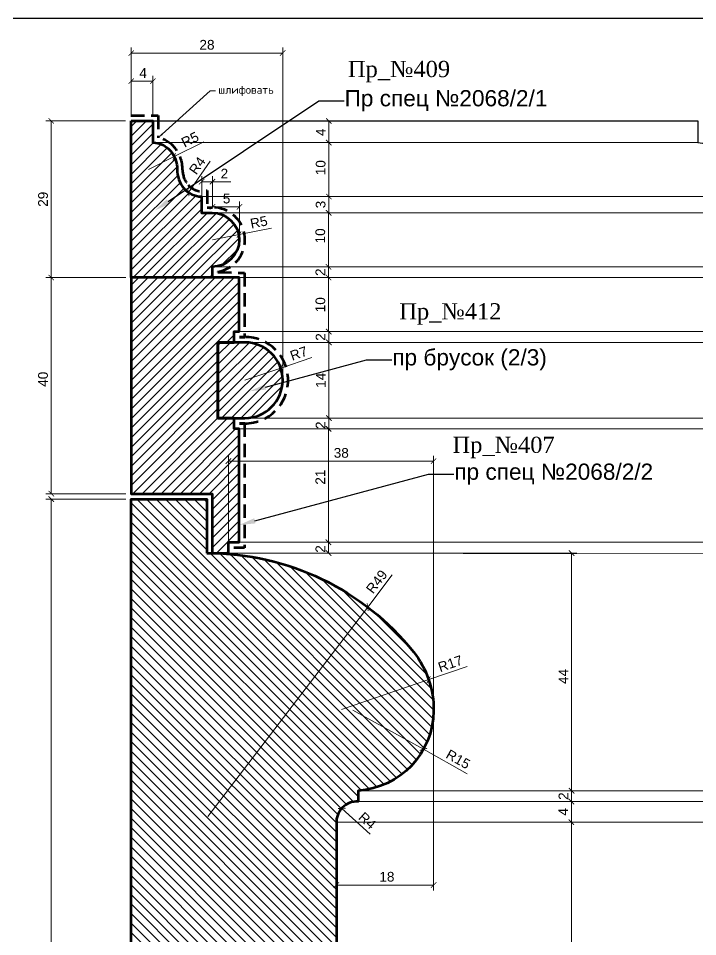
# Model space of a CAD drawing. Header units: inches. Extents: x -439 to 71, y -714 to -374.
# Drawn here: x -301.6 to -175.8, y -544.4 to -374.4 of the extents above; entities that cross this region are included whole.
import ezdxf
from ezdxf import colors
from ezdxf.entities.mleader import LeaderData, LeaderLine
from ezdxf.math import Vec2, Vec3

# ---------------------------------------------------------------- set-up
doc = ezdxf.new("R2010")
doc.units = ezdxf.units.IN
doc.header["$MEASUREMENT"] = 0
doc.linetypes.add('HIDDEN', pattern=[0.375, 0.25, -0.125])
doc.layers.add('Outside panel', color=7, linetype='Continuous', lineweight=18, true_color=0x7f5e57)
for name, color, linetype, lineweight in [('линия 15', 7, 'Continuous', 15), ('линия 50', 1, 'Continuous', 140), ('служебный слой РАЗМЕРЫ', 7, 'Continuous', 9)]:
    doc.layers.add(name, color=color, linetype=linetype, lineweight=lineweight)
doc.layers.add('размеры в модели', color=7, linetype='Continuous')
doc.styles.add('ELECT', font='times.ttf')
doc.styles.get("Standard").update_dxf_attribs({"font": 'arial.ttf'})
doc.styles.add('ЕСКД профили текст', font='isocpeur.ttf')
doc.dimstyles.new('M_1', dxfattribs={"dimtxt": 1.8, "dimasz": 1, "dimexe": 1, "dimexo": 1, "dimgap": 0.6, "dimtad": 1, "dimdec": 0, "dimdsep": 46, "dimtxsty": 'Standard', "dimblk": 'ARCHTICK', "dimcen": -5, "dimclrd": 7, "dimclre": 7, "dimclrt": 7, "dimadec": 0, "dimazin": 0, "dimtfac": 1, "dimtdec": 0, "dimtmove": 0, "dimatfit": 3, "dimfxl": 1, "dimtolj": 1, "dimtzin": 0, "dimlwd": 5, "dimlwe": 5, "dimarcsym": 0})

# ---------------------------------------------------------------- blocks, each defined once
blk = doc.blocks.new('_ArchTick')
at = {"color": 0, "linetype": 'ByBlock', "const_width": 0.15}
blk.add_lwpolyline([(-0.5, -0.5), (0.5, 0.5)], dxfattribs=at)
blk = doc.blocks.new('*D53')
at = {"layer": 'Defpoints', "color": 0, "ltscale": 1000, "transparency": 16777216}
for p in [(-224.68, -456.33), (-262.68, -473.5), (-224.68, -502.58)]:
    blk.add_point(p, dxfattribs=at)
at = {"layer": 'линия 15', "color": 7, "lineweight": 5, "ltscale": 1000, "transparency": 16777216}
for p, q in [((-262.68, -472.5), (-262.68, -455.33)), ((-224.68, -501.58), (-224.68, -455.33)), ((-262.68, -456.33), (-224.68, -456.33))]:
    blk.add_line(p, q, dxfattribs=at)
at = {"layer": 'линия 15', "color": 7, "lineweight": 5, "ltscale": 1000, "transparency": 16777216, "rotation": 180}
blk.add_blockref('_ArchTick', (-262.68, -456.33), dxfattribs=at)
at = {"layer": 'линия 15', "color": 7, "lineweight": 5, "ltscale": 1000, "transparency": 16777216}
blk.add_blockref('_ArchTick', (-224.68, -456.33), dxfattribs=at)
at = {"layer": 'линия 15', "color": 7, "ltscale": 1000, "transparency": 16777216, "insert": (-241.78, -454.81), "char_height": 1.8, "attachment_point": 5}
blk.add_mtext('\\A1;38', dxfattribs=at)
blk = doc.blocks.new('*D48')
at = {"layer": 'Defpoints', "color": 0, "ltscale": 1000, "transparency": 16777216}
for p in [(-224.67, -502.29), (-242.68, -523.35), (-224.67, -534.8)]:
    blk.add_point(p, dxfattribs=at)
at = {"layer": 'линия 15', "color": 7, "lineweight": 5, "ltscale": 1000, "transparency": 16777216}
for p, q in [((-224.67, -503.29), (-224.67, -535.8)), ((-242.68, -524.35), (-242.68, -535.8)), ((-242.68, -534.8), (-224.67, -534.8))]:
    blk.add_line(p, q, dxfattribs=at)
at = {"layer": 'линия 15', "color": 7, "lineweight": 5, "ltscale": 1000, "transparency": 16777216, "rotation": 180}
blk.add_blockref('_ArchTick', (-242.68, -534.8), dxfattribs=at)
at = {"layer": 'линия 15', "color": 7, "lineweight": 5, "ltscale": 1000, "transparency": 16777216}
blk.add_blockref('_ArchTick', (-224.67, -534.8), dxfattribs=at)
at = {"layer": 'линия 15', "color": 7, "ltscale": 1000, "transparency": 16777216, "insert": (-233.33, -533.28), "char_height": 1.8, "attachment_point": 5}
blk.add_mtext('\\A1;18', dxfattribs=at)
blk = doc.blocks.new('*D43')
at = {"layer": 'Defpoints', "color": 0, "ltscale": 1000, "transparency": 16777216}
for p in [(-280.75, -393.35), (-295.49, -422.35), (-280.68, -422.35)]:
    blk.add_point(p, dxfattribs=at)
at = {"layer": 'размеры в модели', "color": 7, "lineweight": 5, "ltscale": 1000, "transparency": 16777216}
for p, q in [((-281.75, -393.35), (-296.49, -393.35)), ((-295.49, -393.35), (-295.49, -422.35)), ((-281.68, -422.35), (-296.49, -422.35))]:
    blk.add_line(p, q, dxfattribs=at)
for p, rotation in [((-295.49, -393.35), 90), ((-295.49, -422.35), 270)]:
    blk.add_blockref('_ArchTick', p, dxfattribs=dict(at, rotation=rotation))
at = {"layer": 'размеры в модели', "color": 7, "ltscale": 1000, "transparency": 16777216, "insert": (-297.01, -407.85), "char_height": 1.8, "attachment_point": 5, "rotation": 90}
blk.add_mtext('\\A1;29', dxfattribs=at)
blk = doc.blocks.new('*D42')
at = {"layer": 'Defpoints', "color": 0, "ltscale": 1000, "transparency": 16777216}
for p in [(-295.49, -422.35), (-280.68, -422.35), (-280.68, -462.35)]:
    blk.add_point(p, dxfattribs=at)
at = {"layer": 'размеры в модели', "color": 7, "lineweight": 5, "ltscale": 1000, "transparency": 16777216}
for p, q in [((-281.68, -422.35), (-296.49, -422.35)), ((-295.49, -462.35), (-295.49, -422.35)), ((-281.68, -462.35), (-296.49, -462.35))]:
    blk.add_line(p, q, dxfattribs=at)
for p, rotation in [((-295.49, -422.35), 90), ((-295.49, -462.35), 270)]:
    blk.add_blockref('_ArchTick', p, dxfattribs=dict(at, rotation=rotation))
at = {"layer": 'размеры в модели', "color": 7, "ltscale": 1000, "transparency": 16777216, "insert": (-297.01, -441.17), "char_height": 1.8, "attachment_point": 5, "rotation": 90}
blk.add_mtext('\\A1;40', dxfattribs=at)
blk = doc.blocks.new('*D31')
at = {"layer": 'Defpoints', "color": 0, "ltscale": 1000, "transparency": 16777216}
for p in [(-242.68, -523.17), (-238.68, -653.35), (-199.16, -653.35)]:
    blk.add_point(p, dxfattribs=at)
at = {"layer": 'размеры в модели', "color": 7, "lineweight": 5, "ltscale": 1000, "transparency": 16777216}
for p, q in [((-241.68, -523.17), (-198.16, -523.17)), ((-199.16, -523.17), (-199.16, -653.35)), ((-237.68, -653.35), (-198.16, -653.35))]:
    blk.add_line(p, q, dxfattribs=at)
for p, rotation in [((-199.16, -523.17), 90), ((-199.16, -653.35), 270)]:
    blk.add_blockref('_ArchTick', p, dxfattribs=dict(at, rotation=rotation))
at = {"layer": 'размеры в модели', "color": 7, "ltscale": 1000, "transparency": 16777216, "insert": (-200.68, -584.54), "char_height": 1.8, "attachment_point": 5, "rotation": 90}
blk.add_mtext('\\A1;130', dxfattribs=at)
blk = doc.blocks.new('*D30')
at = {"layer": 'Defpoints', "color": 0, "ltscale": 1000, "transparency": 16777216}
for p in [(-238.68, -519.35), (-242.68, -523.17), (-199.16, -523.17)]:
    blk.add_point(p, dxfattribs=at)
at = {"layer": 'размеры в модели', "color": 7, "lineweight": 5, "ltscale": 1000, "transparency": 16777216}
for p, q in [((-237.68, -519.35), (-198.16, -519.35)), ((-199.16, -519.35), (-199.16, -523.17)), ((-241.68, -523.17), (-198.16, -523.17))]:
    blk.add_line(p, q, dxfattribs=at)
for p, rotation in [((-199.16, -519.35), 90), ((-199.16, -523.17), 270)]:
    blk.add_blockref('_ArchTick', p, dxfattribs=dict(at, rotation=rotation))
at = {"layer": 'размеры в модели', "color": 7, "ltscale": 1000, "transparency": 16777216, "insert": (-200.66, -521.26), "char_height": 1.8, "attachment_point": 5, "rotation": 90}
blk.add_mtext('\\A1;4', dxfattribs=at)
blk = doc.blocks.new('*D29')
at = {"layer": 'Defpoints', "color": 0, "ltscale": 1000, "transparency": 16777216}
for p in [(-238.68, -517.35), (-238.74, -519.35), (-199.12, -519.35)]:
    blk.add_point(p, dxfattribs=at)
at = {"layer": 'размеры в модели', "color": 7, "lineweight": 5, "ltscale": 1000, "transparency": 16777216}
for p, q in [((-237.68, -517.35), (-198.12, -517.35)), ((-199.12, -517.35), (-199.12, -519.35)), ((-237.74, -519.35), (-198.12, -519.35))]:
    blk.add_line(p, q, dxfattribs=at)
for p, rotation in [((-199.12, -517.35), 90), ((-199.12, -519.35), 270)]:
    blk.add_blockref('_ArchTick', p, dxfattribs=dict(at, rotation=rotation))
at = {"layer": 'размеры в модели', "color": 7, "ltscale": 1000, "transparency": 16777216, "insert": (-200.63, -518.35), "char_height": 1.8, "attachment_point": 5, "rotation": 90}
blk.add_mtext('\\A1;2', dxfattribs=at)
blk = doc.blocks.new('*D28')
at = {"layer": 'Defpoints', "color": 0, "ltscale": 1000, "transparency": 16777216}
for p in [(-266.68, -473.35), (-238.68, -517.35), (-199.13, -517.35)]:
    blk.add_point(p, dxfattribs=at)
at = {"layer": 'размеры в модели', "color": 7, "lineweight": 5, "ltscale": 1000, "transparency": 16777216}
for p, q in [((-265.68, -473.35), (-198.13, -473.35)), ((-199.13, -473.35), (-199.13, -517.35)), ((-237.68, -517.35), (-198.13, -517.35))]:
    blk.add_line(p, q, dxfattribs=at)
for p, rotation in [((-199.13, -473.35), 90), ((-199.13, -517.35), 270)]:
    blk.add_blockref('_ArchTick', p, dxfattribs=dict(at, rotation=rotation))
at = {"layer": 'размеры в модели', "color": 7, "ltscale": 1000, "transparency": 16777216, "insert": (-200.63, -496.19), "char_height": 1.8, "attachment_point": 5, "rotation": 90}
blk.add_mtext('\\A1;44', dxfattribs=at)
blk = doc.blocks.new('*D27')
at = {"layer": 'Defpoints', "color": 0, "ltscale": 1000, "transparency": 16777216}
for p in [(-260.68, -471.35), (-262.68, -473.35), (-244.14, -473.35)]:
    blk.add_point(p, dxfattribs=at)
at = {"layer": 'размеры в модели', "color": 7, "lineweight": 5, "ltscale": 1000, "transparency": 16777216}
for p, q in [((-259.68, -471.35), (-243.14, -471.35)), ((-244.14, -471.35), (-244.14, -473.35)), ((-261.68, -473.35), (-243.14, -473.35))]:
    blk.add_line(p, q, dxfattribs=at)
for p, rotation in [((-244.14, -471.35), 90), ((-244.14, -473.35), 270)]:
    blk.add_blockref('_ArchTick', p, dxfattribs=dict(at, rotation=rotation))
at = {"layer": 'размеры в модели', "color": 7, "ltscale": 1000, "transparency": 16777216, "insert": (-245.65, -472.59), "char_height": 1.8, "attachment_point": 5, "rotation": 90}
blk.add_mtext('\\A1;2', dxfattribs=at)
blk = doc.blocks.new('*D26')
at = {"layer": 'Defpoints', "color": 0, "ltscale": 1000, "transparency": 16777216}
for p in [(-260.68, -450.35), (-260.68, -471.35), (-244.16, -471.35)]:
    blk.add_point(p, dxfattribs=at)
at = {"layer": 'размеры в модели', "color": 7, "lineweight": 5, "ltscale": 1000, "transparency": 16777216}
for p, q in [((-259.68, -450.35), (-243.16, -450.35)), ((-244.16, -450.35), (-244.16, -471.35)), ((-259.68, -471.35), (-243.16, -471.35))]:
    blk.add_line(p, q, dxfattribs=at)
for p, rotation in [((-244.16, -450.35), 90), ((-244.16, -471.35), 270)]:
    blk.add_blockref('_ArchTick', p, dxfattribs=dict(at, rotation=rotation))
at = {"layer": 'размеры в модели', "color": 7, "ltscale": 1000, "transparency": 16777216, "insert": (-245.66, -459.29), "char_height": 1.8, "attachment_point": 5, "rotation": 90}
blk.add_mtext('\\A1;21', dxfattribs=at)
blk = doc.blocks.new('*D25')
at = {"layer": 'Defpoints', "color": 0, "ltscale": 1000, "transparency": 16777216}
for p in [(-261.63, -448.35), (-244.1, -448.35), (-260.68, -450.35)]:
    blk.add_point(p, dxfattribs=at)
at = {"layer": 'размеры в модели', "color": 7, "lineweight": 5, "ltscale": 1000, "transparency": 16777216}
for p, q in [((-260.63, -448.35), (-243.1, -448.35)), ((-244.1, -450.35), (-244.1, -448.35)), ((-259.68, -450.35), (-243.1, -450.35))]:
    blk.add_line(p, q, dxfattribs=at)
for p, rotation in [((-244.1, -448.35), 90), ((-244.1, -450.35), 270)]:
    blk.add_blockref('_ArchTick', p, dxfattribs=dict(at, rotation=rotation))
at = {"layer": 'размеры в модели', "color": 7, "ltscale": 1000, "transparency": 16777216, "insert": (-245.61, -449.68), "char_height": 1.8, "attachment_point": 5, "rotation": 90}
blk.add_mtext('\\A1;2', dxfattribs=at)
blk = doc.blocks.new('*D24')
at = {"layer": 'Defpoints', "color": 0, "ltscale": 1000, "transparency": 16777216}
for p in [(-264.63, -434.35), (-264.63, -448.35), (-244.06, -448.35)]:
    blk.add_point(p, dxfattribs=at)
at = {"layer": 'размеры в модели', "color": 7, "lineweight": 5, "ltscale": 1000, "transparency": 16777216}
for p, q in [((-263.63, -434.35), (-243.06, -434.35)), ((-244.06, -434.35), (-244.06, -448.35)), ((-263.63, -448.35), (-243.06, -448.35))]:
    blk.add_line(p, q, dxfattribs=at)
for p, rotation in [((-244.06, -434.35), 90), ((-244.06, -448.35), 270)]:
    blk.add_blockref('_ArchTick', p, dxfattribs=dict(at, rotation=rotation))
at = {"layer": 'размеры в модели', "color": 7, "ltscale": 1000, "transparency": 16777216, "insert": (-245.57, -441.37), "char_height": 1.8, "attachment_point": 5, "rotation": 90}
blk.add_mtext('\\A1;14', dxfattribs=at)
blk = doc.blocks.new('*D23')
at = {"layer": 'Defpoints', "color": 0, "ltscale": 1000, "transparency": 16777216}
for p in [(-261.63, -432.35), (-261.63, -434.35), (-244.1, -434.35)]:
    blk.add_point(p, dxfattribs=at)
at = {"layer": 'размеры в модели', "color": 7, "lineweight": 5, "ltscale": 1000, "transparency": 16777216}
for p, q in [((-260.63, -432.35), (-243.1, -432.35)), ((-244.1, -432.35), (-244.1, -434.35)), ((-260.63, -434.35), (-243.1, -434.35))]:
    blk.add_line(p, q, dxfattribs=at)
for p, rotation in [((-244.1, -432.35), 90), ((-244.1, -434.35), 270)]:
    blk.add_blockref('_ArchTick', p, dxfattribs=dict(at, rotation=rotation))
at = {"layer": 'размеры в модели', "color": 7, "ltscale": 1000, "transparency": 16777216, "insert": (-245.61, -433.35), "char_height": 1.8, "attachment_point": 5, "rotation": 90}
blk.add_mtext('\\A1;2', dxfattribs=at)
blk = doc.blocks.new('*D22')
at = {"layer": 'Defpoints', "color": 0, "ltscale": 1000, "transparency": 16777216}
for p in [(-265.63, -422.35), (-260.68, -432.35), (-244.12, -432.35)]:
    blk.add_point(p, dxfattribs=at)
at = {"layer": 'размеры в модели', "color": 7, "lineweight": 5, "ltscale": 1000, "transparency": 16777216}
for p, q in [((-264.63, -422.35), (-243.12, -422.35)), ((-244.12, -422.35), (-244.12, -432.35)), ((-259.68, -432.35), (-243.12, -432.35))]:
    blk.add_line(p, q, dxfattribs=at)
for p, rotation in [((-244.12, -422.35), 90), ((-244.12, -432.35), 270)]:
    blk.add_blockref('_ArchTick', p, dxfattribs=dict(at, rotation=rotation))
at = {"layer": 'размеры в модели', "color": 7, "ltscale": 1000, "transparency": 16777216, "insert": (-245.64, -427.37), "char_height": 1.8, "attachment_point": 5, "rotation": 90}
blk.add_mtext('\\A1;10', dxfattribs=at)
blk = doc.blocks.new('*D21')
at = {"layer": 'Defpoints', "color": 0, "ltscale": 1000, "transparency": 16777216}
for p in [(-265.63, -420.35), (-265.67, -422.35), (-244.14, -422.35)]:
    blk.add_point(p, dxfattribs=at)
at = {"layer": 'размеры в модели', "color": 7, "lineweight": 5, "ltscale": 1000, "transparency": 16777216}
for p, q in [((-264.63, -420.35), (-243.14, -420.35)), ((-244.14, -420.35), (-244.14, -422.35)), ((-264.67, -422.35), (-243.14, -422.35))]:
    blk.add_line(p, q, dxfattribs=at)
for p, rotation in [((-244.14, -420.35), 90), ((-244.14, -422.35), 270)]:
    blk.add_blockref('_ArchTick', p, dxfattribs=dict(at, rotation=rotation))
at = {"layer": 'размеры в модели', "color": 7, "ltscale": 1000, "transparency": 16777216, "insert": (-245.65, -421.35), "char_height": 1.8, "attachment_point": 5, "rotation": 90}
blk.add_mtext('\\A1;2', dxfattribs=at)
blk = doc.blocks.new('*D20')
at = {"layer": 'Defpoints', "color": 0, "ltscale": 1000, "transparency": 16777216}
for p in [(-260.63, -409.24), (-265.63, -410.35), (-260.63, -415.35)]:
    blk.add_point(p, dxfattribs=at)
at = {"layer": 'размеры в модели', "color": 7, "lineweight": 5, "ltscale": 1000, "transparency": 16777216}
for p, q in [((-265.63, -409.35), (-265.63, -408.24)), ((-265.63, -409.24), (-260.63, -409.24)), ((-260.63, -414.35), (-260.63, -408.24))]:
    blk.add_line(p, q, dxfattribs=at)
at = {"layer": 'размеры в модели', "color": 7, "lineweight": 5, "ltscale": 1000, "transparency": 16777216, "rotation": 180}
blk.add_blockref('_ArchTick', (-265.63, -409.24), dxfattribs=at)
at = {"layer": 'размеры в модели', "color": 7, "lineweight": 5, "ltscale": 1000, "transparency": 16777216}
blk.add_blockref('_ArchTick', (-260.63, -409.24), dxfattribs=at)
at = {"layer": 'размеры в модели', "color": 7, "ltscale": 1000, "transparency": 16777216, "insert": (-263.02, -407.73), "char_height": 1.8, "attachment_point": 5}
blk.add_mtext('\\A1;5', dxfattribs=at)
blk = doc.blocks.new('*D19')
at = {"layer": 'Defpoints', "color": 0, "ltscale": 1000, "transparency": 16777216}
for p in [(-265.63, -404.6), (-267.63, -410.35), (-265.63, -410.35)]:
    blk.add_point(p, dxfattribs=at)
at = {"layer": 'размеры в модели', "color": 7, "lineweight": 5, "ltscale": 1000, "transparency": 16777216}
for p, q in [((-267.63, -409.35), (-267.63, -403.6)), ((-265.63, -409.35), (-265.63, -403.6)), ((-267.63, -404.6), (-265.63, -404.6)), ((-265.63, -404.6), (-262.24, -404.6))]:
    blk.add_line(p, q, dxfattribs=at)
at = {"layer": 'размеры в модели', "color": 7, "lineweight": 5, "ltscale": 1000, "transparency": 16777216, "rotation": 180}
blk.add_blockref('_ArchTick', (-267.63, -404.6), dxfattribs=at)
at = {"layer": 'размеры в модели', "color": 7, "lineweight": 5, "ltscale": 1000, "transparency": 16777216}
blk.add_blockref('_ArchTick', (-265.63, -404.6), dxfattribs=at)
at = {"layer": 'размеры в модели', "color": 7, "ltscale": 1000, "transparency": 16777216, "insert": (-263.43, -403.1), "char_height": 1.8, "attachment_point": 5}
blk.add_mtext('\\A1;2', dxfattribs=at)
blk = doc.blocks.new('*D18')
at = {"layer": 'Defpoints', "color": 0, "ltscale": 1000, "transparency": 16777216}
for p in [(-267.63, -410.35), (-265.63, -420.35), (-244.14, -420.35)]:
    blk.add_point(p, dxfattribs=at)
at = {"layer": 'размеры в модели', "color": 7, "lineweight": 5, "ltscale": 1000, "transparency": 16777216}
for p, q in [((-266.63, -410.35), (-243.14, -410.35)), ((-244.14, -410.35), (-244.14, -420.35)), ((-264.63, -420.35), (-243.14, -420.35))]:
    blk.add_line(p, q, dxfattribs=at)
for p, rotation in [((-244.14, -410.35), 90), ((-244.14, -420.35), 270)]:
    blk.add_blockref('_ArchTick', p, dxfattribs=dict(at, rotation=rotation))
at = {"layer": 'размеры в модели', "color": 7, "ltscale": 1000, "transparency": 16777216, "insert": (-245.66, -414.63), "char_height": 1.8, "attachment_point": 5, "rotation": 90}
blk.add_mtext('\\A1;10', dxfattribs=at)
blk = doc.blocks.new('*D17')
at = {"layer": 'Defpoints', "color": 0, "ltscale": 1000, "transparency": 16777216}
for p in [(-267.63, -407.35), (-267.63, -410.35), (-244.08, -410.35)]:
    blk.add_point(p, dxfattribs=at)
at = {"layer": 'размеры в модели', "color": 7, "lineweight": 5, "ltscale": 1000, "transparency": 16777216}
for p, q in [((-266.63, -407.35), (-243.08, -407.35)), ((-244.08, -407.35), (-244.08, -410.35)), ((-266.63, -410.35), (-243.08, -410.35))]:
    blk.add_line(p, q, dxfattribs=at)
for p, rotation in [((-244.08, -407.35), 90), ((-244.08, -410.35), 270)]:
    blk.add_blockref('_ArchTick', p, dxfattribs=dict(at, rotation=rotation))
at = {"layer": 'размеры в модели', "color": 7, "ltscale": 1000, "transparency": 16777216, "insert": (-245.6, -408.83), "char_height": 1.8, "attachment_point": 5, "rotation": 90}
blk.add_mtext('\\A1;3', dxfattribs=at)
blk = doc.blocks.new('*D16')
at = {"layer": 'Defpoints', "color": 0, "ltscale": 1000, "transparency": 16777216}
for p in [(-276.68, -397.35), (-267.63, -407.35), (-244.07, -407.35)]:
    blk.add_point(p, dxfattribs=at)
at = {"layer": 'размеры в модели', "color": 7, "lineweight": 5, "ltscale": 1000, "transparency": 16777216}
for p, q in [((-275.68, -397.35), (-243.07, -397.35)), ((-244.07, -397.35), (-244.07, -407.35)), ((-266.63, -407.35), (-243.07, -407.35))]:
    blk.add_line(p, q, dxfattribs=at)
for p, rotation in [((-244.07, -397.35), 90), ((-244.07, -407.35), 270)]:
    blk.add_blockref('_ArchTick', p, dxfattribs=dict(at, rotation=rotation))
at = {"layer": 'размеры в модели', "color": 7, "ltscale": 1000, "transparency": 16777216, "insert": (-245.59, -402), "char_height": 1.8, "attachment_point": 5, "rotation": 90}
blk.add_mtext('\\A1;10', dxfattribs=at)
blk = doc.blocks.new('*D15')
at = {"layer": 'Defpoints', "color": 0, "ltscale": 1000, "transparency": 16777216}
for p in [(-276.68, -393.35), (-244.09, -393.35), (-276.68, -397.35)]:
    blk.add_point(p, dxfattribs=at)
at = {"layer": 'размеры в модели', "color": 7, "lineweight": 5, "ltscale": 1000, "transparency": 16777216}
for p, q in [((-275.68, -393.35), (-243.09, -393.35)), ((-244.09, -397.35), (-244.09, -393.35)), ((-275.68, -397.35), (-243.09, -397.35))]:
    blk.add_line(p, q, dxfattribs=at)
for p, rotation in [((-244.09, -393.35), 90), ((-244.09, -397.35), 270)]:
    blk.add_blockref('_ArchTick', p, dxfattribs=dict(at, rotation=rotation))
at = {"layer": 'размеры в модели', "color": 7, "ltscale": 1000, "transparency": 16777216, "insert": (-245.59, -395.44), "char_height": 1.8, "attachment_point": 5, "rotation": 90}
blk.add_mtext('\\A1;4', dxfattribs=at)
blk = doc.blocks.new('*D14')
at = {"layer": 'Defpoints', "color": 0, "ltscale": 1000, "transparency": 16777216}
for p in [(-276.68, -385.97), (-280.68, -393.35), (-276.68, -393.35)]:
    blk.add_point(p, dxfattribs=at)
at = {"layer": 'размеры в модели', "color": 7, "lineweight": 5, "ltscale": 1000, "transparency": 16777216}
for p, q in [((-280.68, -392.35), (-280.68, -384.97)), ((-276.68, -392.35), (-276.68, -384.97)), ((-280.68, -385.97), (-276.68, -385.97))]:
    blk.add_line(p, q, dxfattribs=at)
at = {"layer": 'размеры в модели', "color": 7, "lineweight": 5, "ltscale": 1000, "transparency": 16777216, "rotation": 180}
blk.add_blockref('_ArchTick', (-280.68, -385.97), dxfattribs=at)
at = {"layer": 'размеры в модели', "color": 7, "lineweight": 5, "ltscale": 1000, "transparency": 16777216}
blk.add_blockref('_ArchTick', (-276.68, -385.97), dxfattribs=at)
at = {"layer": 'размеры в модели', "color": 7, "ltscale": 1000, "transparency": 16777216, "insert": (-278.48, -384.47), "char_height": 1.8, "attachment_point": 5}
blk.add_mtext('\\A1;4', dxfattribs=at)
blk = doc.blocks.new('*D13')
at = {"layer": 'Defpoints', "color": 0, "ltscale": 1000, "transparency": 16777216}
for p in [(-267.63, -403.05), (-270.09, -406.58)]:
    blk.add_point(p, dxfattribs=at)
at = {"layer": 'размеры в модели', "color": 7, "lineweight": 5, "ltscale": 1000, "transparency": 16777216}
blk.add_line((-266.05, -400.79), (-270.09, -406.58), dxfattribs=at)
at = {"layer": 'размеры в модели', "color": 7, "lineweight": 5, "ltscale": 1000, "transparency": 16777216, "rotation": 235.0181728226551}
blk.add_blockref('_ArchTick', (-270.09, -406.58), dxfattribs=at)
at = {"layer": 'размеры в модели', "color": 7, "ltscale": 1000, "transparency": 16777216, "insert": (-268.45, -401.61), "char_height": 1.8, "attachment_point": 5, "rotation": 55.0182}
blk.add_mtext('\\A1;R4', dxfattribs=at)
blk = doc.blocks.new('*D12')
at = {"layer": 'Defpoints', "color": 0, "ltscale": 1000, "transparency": 16777216}
for p in [(-272.73, -399.95), (-277.49, -402.32)]:
    blk.add_point(p, dxfattribs=at)
at = {"layer": 'размеры в модели', "color": 7, "lineweight": 5, "ltscale": 1000, "transparency": 16777216}
for p in [(-267.26, -397.23), (-277.49, -402.32)]:
    blk.add_line(p, (-272.73, -399.95), dxfattribs=at)
at = {"layer": 'размеры в модели', "color": 7, "lineweight": 5, "ltscale": 1000, "transparency": 16777216, "rotation": 206.4621746555711}
blk.add_blockref('_ArchTick', (-272.73, -399.95), dxfattribs=at)
at = {"layer": 'размеры в модели', "color": 7, "ltscale": 1000, "transparency": 16777216, "insert": (-269.78, -396.79), "char_height": 1.8, "attachment_point": 5, "rotation": 26.4622}
blk.add_mtext('\\A1;R5', dxfattribs=at)
blk = doc.blocks.new('*D11')
at = {"layer": 'Defpoints', "color": 0, "ltscale": 1000, "transparency": 16777216}
for p in [(-260.72, -414.38), (-265.63, -415.35)]:
    blk.add_point(p, dxfattribs=at)
at = {"layer": 'размеры в модели', "color": 7, "lineweight": 5, "ltscale": 1000, "transparency": 16777216}
for p in [(-265.63, -415.35), (-254.73, -413.18)]:
    blk.add_line(p, (-260.72, -414.38), dxfattribs=at)
at = {"layer": 'размеры в модели', "color": 7, "lineweight": 5, "ltscale": 1000, "transparency": 16777216, "rotation": 191.2701391530884}
blk.add_blockref('_ArchTick', (-260.72, -414.38), dxfattribs=at)
at = {"layer": 'размеры в модели', "color": 7, "ltscale": 1000, "transparency": 16777216, "insert": (-257.04, -412.1), "char_height": 1.8, "attachment_point": 5, "rotation": 11.2701}
blk.add_mtext('\\A1;R5', dxfattribs=at)
blk = doc.blocks.new('*D10')
at = {"layer": 'Defpoints', "color": 0, "ltscale": 1000, "transparency": 16777216}
for p in [(-253, -439.1), (-259.63, -441.35)]:
    blk.add_point(p, dxfattribs=at)
at = {"layer": 'размеры в модели', "color": 7, "lineweight": 5, "ltscale": 1000, "transparency": 16777216}
for p in [(-247.22, -437.14), (-259.63, -441.35)]:
    blk.add_line(p, (-253, -439.1), dxfattribs=at)
at = {"layer": 'размеры в модели', "color": 7, "lineweight": 5, "ltscale": 1000, "transparency": 16777216, "rotation": 198.7735708265561}
blk.add_blockref('_ArchTick', (-253, -439.1), dxfattribs=at)
at = {"layer": 'размеры в модели', "color": 7, "ltscale": 1000, "transparency": 16777216, "insert": (-249.65, -436.38), "char_height": 1.8, "attachment_point": 5, "rotation": 18.7736}
blk.add_mtext('\\A1;R7', dxfattribs=at)
blk = doc.blocks.new('*D7')
at = {"layer": 'Defpoints', "color": 0, "ltscale": 1000, "transparency": 16777216}
for p in [(-241.7, -520.61), (-238.86, -523.17)]:
    blk.add_point(p, dxfattribs=at)
at = {"layer": 'размеры в модели', "color": 7, "lineweight": 5, "ltscale": 1000, "transparency": 16777216}
blk.add_line((-236.43, -525.37), (-241.7, -520.61), dxfattribs=at)
at = {"layer": 'размеры в модели', "color": 7, "lineweight": 5, "ltscale": 1000, "transparency": 16777216, "rotation": 137.8686107525328}
blk.add_blockref('_ArchTick', (-241.7, -520.61), dxfattribs=at)
at = {"layer": 'размеры в модели', "color": 7, "ltscale": 1000, "transparency": 16777216, "insert": (-236.95, -522.88), "char_height": 1.8, "attachment_point": 5, "rotation": 317.8686}
blk.add_mtext('\\A1;R4', dxfattribs=at)
blk = doc.blocks.new('*D6')
at = {"layer": 'Defpoints', "color": 0, "ltscale": 1000, "transparency": 16777216}
for p in [(-225.59, -496.77), (-241.74, -502.29)]:
    blk.add_point(p, dxfattribs=at)
at = {"layer": 'размеры в модели', "color": 7, "lineweight": 5, "ltscale": 1000, "transparency": 16777216}
for p in [(-218.49, -494.34), (-241.74, -502.29)]:
    blk.add_line(p, (-225.59, -496.77), dxfattribs=at)
at = {"layer": 'размеры в модели', "color": 7, "lineweight": 5, "ltscale": 1000, "transparency": 16777216, "rotation": 198.8793004753258}
blk.add_blockref('_ArchTick', (-225.59, -496.77), dxfattribs=at)
at = {"layer": 'размеры в модели', "color": 7, "ltscale": 1000, "transparency": 16777216, "insert": (-221.58, -493.81), "char_height": 1.8, "attachment_point": 5, "rotation": 18.8793}
blk.add_mtext('\\A1;R17', dxfattribs=at)
blk = doc.blocks.new('*D5')
at = {"layer": 'Defpoints', "color": 0, "ltscale": 1000, "transparency": 16777216}
for p in [(-239.66, -502.4), (-226.56, -509.68)]:
    blk.add_point(p, dxfattribs=at)
at = {"layer": 'размеры в модели', "color": 7, "lineweight": 5, "ltscale": 1000, "transparency": 16777216}
for p in [(-239.66, -502.4), (-218.45, -514.19)]:
    blk.add_line(p, (-226.56, -509.68), dxfattribs=at)
at = {"layer": 'размеры в модели', "color": 7, "lineweight": 5, "ltscale": 1000, "transparency": 16777216, "rotation": 150.9228234404803}
blk.add_blockref('_ArchTick', (-226.56, -509.68), dxfattribs=at)
at = {"layer": 'размеры в модели', "color": 7, "ltscale": 1000, "transparency": 16777216, "insert": (-220.13, -511.52), "char_height": 1.8, "attachment_point": 5, "rotation": 330.9228}
blk.add_mtext('\\A1;R15', dxfattribs=at)
blk = doc.blocks.new('*D4')
at = {"layer": 'Defpoints', "color": 0, "ltscale": 1000, "transparency": 16777216}
for p in [(-236.89, -483.35), (-266.48, -522.13)]:
    blk.add_point(p, dxfattribs=at)
at = {"layer": 'размеры в модели', "color": 7, "lineweight": 5, "ltscale": 1000, "transparency": 16777216}
for p in [(-232.34, -477.39), (-266.48, -522.13)]:
    blk.add_line(p, (-236.89, -483.35), dxfattribs=at)
at = {"layer": 'размеры в модели', "color": 7, "lineweight": 5, "ltscale": 1000, "transparency": 16777216, "rotation": 232.6577420231355}
blk.add_blockref('_ArchTick', (-236.89, -483.35), dxfattribs=at)
at = {"layer": 'размеры в модели', "color": 7, "ltscale": 1000, "transparency": 16777216, "insert": (-235.21, -478.65), "char_height": 1.8, "attachment_point": 5, "rotation": 52.6577}
blk.add_mtext('\\A1;R49', dxfattribs=at)
blk = doc.blocks.new('*D3')
at = {"layer": 'Defpoints', "color": 0, "ltscale": 1000, "transparency": 16777216}
for p in [(-252.63, -380.78), (-280.68, -393.35), (-252.63, -441.35)]:
    blk.add_point(p, dxfattribs=at)
at = {"layer": 'размеры в модели', "color": 7, "lineweight": 5, "ltscale": 1000, "transparency": 16777216}
for p, q in [((-280.68, -392.35), (-280.68, -379.78)), ((-280.68, -380.78), (-252.63, -380.78)), ((-252.63, -440.35), (-252.63, -379.78))]:
    blk.add_line(p, q, dxfattribs=at)
at = {"layer": 'размеры в модели', "color": 7, "lineweight": 5, "ltscale": 1000, "transparency": 16777216, "rotation": 180}
blk.add_blockref('_ArchTick', (-280.68, -380.78), dxfattribs=at)
at = {"layer": 'размеры в модели', "color": 7, "lineweight": 5, "ltscale": 1000, "transparency": 16777216}
blk.add_blockref('_ArchTick', (-252.63, -380.78), dxfattribs=at)
at = {"layer": 'размеры в модели', "color": 7, "ltscale": 1000, "transparency": 16777216, "insert": (-266.65, -379.26), "char_height": 1.8, "attachment_point": 5}
blk.add_mtext('\\A1;28', dxfattribs=at)
blk = doc.blocks.new('*D2')
at = {"layer": 'Defpoints', "color": 0, "ltscale": 1000, "transparency": 16777216}
for p in [(-280.68, -463.35), (-295.49, -693.35), (-280.68, -693.35)]:
    blk.add_point(p, dxfattribs=at)
at = {"layer": 'размеры в модели', "color": 7, "lineweight": 5, "ltscale": 1000, "transparency": 16777216}
for p, q in [((-281.68, -463.35), (-296.49, -463.35)), ((-295.49, -463.35), (-295.49, -693.35)), ((-281.68, -693.35), (-296.49, -693.35))]:
    blk.add_line(p, q, dxfattribs=at)
for p, rotation in [((-295.49, -463.35), 90), ((-295.49, -693.35), 270)]:
    blk.add_blockref('_ArchTick', p, dxfattribs=dict(at, rotation=rotation))
at = {"layer": 'размеры в модели', "color": 7, "ltscale": 1000, "transparency": 16777216, "insert": (-297.01, -578.35), "char_height": 1.8, "attachment_point": 5, "rotation": 90}
blk.add_mtext('\\A1;230', dxfattribs=at)

msp = doc.modelspace()

# ---------------------------------------------------------------- hatches: boundary and pattern name
at = {"layer": 'Outside panel', "ltscale": 1000}
h = msp.add_hatch(dxfattribs=at)
h.set_pattern_fill('ANSI31', color=256, scale=10)
h.set_pattern_definition([(45, (-314709.4929, 90942.9464), (-0.8838834765, 0.8838834765), [])])
h.paths.add_polyline_path([(-267.68, -407.35, -0.220467), (-270.94, -405.8, -0.17915), (-272.18, -402.32, 0.175789), (-273.41, -398.91, 0.220477), (-276.68, -397.35), (-276.68, -393.35), (-280.68, -393.35), (-280.68, -422.35), (-265.68, -422.35), (-265.68, -420.35, 0.999984), (-265.68, -410.35), (-267.68, -410.35)])
h = msp.add_hatch(dxfattribs=at)
h.set_pattern_fill('ANSI31', color=256, scale=10)
h.set_pattern_definition([(45, (-314757.5561, 90962.7792), (-0.8838834765, 0.8838834765), [])])
h.paths.add_polyline_path([(-264.63, -434.35), (-261.63, -434.35), (-261.63, -432.35), (-260.68, -432.35), (-260.68, -422.35), (-265.63, -422.35), (-280.68, -422.35), (-280.68, -462.35), (-265.68, -462.35), (-265.68, -473.35), (-262.68, -473.35), (-262.68, -471.35), (-260.68, -471.35), (-260.68, -450.35), (-261.63, -450.35), (-261.63, -448.35), (-264.63, -448.35)])
h = msp.add_hatch(dxfattribs=at)
h.set_pattern_fill('ANSI31', color=256, scale=10)
h.set_pattern_definition([(45, (-314657.472, 93899.4162), (-0.8838834765, 0.8838834765), [])])
h.paths.add_polyline_path([(-259.63, -434.35), (-264.63, -434.35), (-264.63, -448.35), (-259.63, -448.35, 1)])
at = {"layer": 'Outside panel', "ltscale": 1000, "true_color": 0x136734}
h = msp.add_hatch(dxfattribs=at)
h.set_pattern_fill('ANSI31', color=116, scale=10, angle=90)
h.set_pattern_definition([(135, (-310367.4114, 95153.6418), (-0.8838834765, -0.8838834765), [])])
h.paths.add_polyline_path([(-266.68, -473.35), (-266.68, -463.35), (-280.68, -463.35), (-280.68, -512.85), (-280.68, -693.35), (-225.68, -693.35), (-222.68, -690.35), (-222.68, -678.35), (-225.68, -675.35), (-226.68, -675.35, 0.339812), (-233.04, -664.89, -0.415019), (-238.68, -653.35), (-242.68, -653.35), (-242.68, -523.35, -0.443347), (-238.68, -519.35), (-238.68, -517.35, 0.391568), (-224.68, -502.58, 0.175017), (-228.43, -491.61, 0.22858)])

# ---------------------------------------------------------------- linework, layer by layer
at = {"color": 7, "lineweight": 15, "ltscale": 1000}
for p, q in [((-276.68, -397.35), (-175.77, -397.35)), ((-267.63, -407.35), (-166.73, -407.35)), ((-166.73, -410.35), (-267.63, -410.35)), ((-265.63, -420.35), (-164.73, -420.35)), ((-164.73, -422.35), (-265.63, -422.35)), ((-261.63, -432.35), (-160.25, -432.35)), ((-264.63, -434.35), (-159.83, -434.35)), ((-264.63, -448.35), (-160.16, -448.35)), ((-261.63, -450.35), (-159.77, -450.35)), ((-262.68, -471.35), (-159.77, -471.35)), ((-161.77, -473.5), (-266.48, -473.35)), ((-238.68, -517.35), (-137.77, -517.35)), ((-238.68, -519.35), (-137.77, -519.35)), ((-242.68, -523.17), (-141.78, -523.17))]:
    msp.add_line(p, q, dxfattribs=at)
at = {"color": 6, "ltscale": 1000}
msp.add_lwpolyline([(-438.99, -714.36), (71.01, -714.36), (71.01, -374.36), (-438.99, -374.36)], close=True, dxfattribs=at)
at = {"color": 7}
msp.add_lwpolyline([(-278.68, -393.35), (-175.77, -393.35), (-175.77, -397.35, -0.214134), (-172.58, -398.83, -0.184236)], format="xyb", dxfattribs=at)
at = {"layer": 'линия 50', "color": 1, "linetype": 'HIDDEN', "ltscale": 10, "true_color": 0xff0909}
msp.add_lwpolyline([(-280.75, -392.35), (-275.68, -392.35), (-275.68, -396.46, -0.165482), (-272.73, -398.18, -0.183939), (-271.18, -402.4, 0.176546), (-270.16, -405.17, 0.304614), (-266.63, -406.2), (-266.63, -409.35), (-265.63, -409.35, -0.919595), (-264.63, -421.27), (-264.63, -421.37), (-259.68, -421.47), (-259.68, -433.35), (-260.63, -433.35), (-260.63, -433.35), (-259.63, -433.35, -1), (-259.63, -449.35), (-260.63, -449.35), (-260.63, -449.35), (-259.68, -449.35), (-259.68, -472.35), (-261.68, -472.35)], format="xyb", dxfattribs=at)
at = {"layer": 'линия 50', "color": 7}
for points in [[(-280.68, -393.35), (-276.68, -393.35), (-276.68, -397.35, -0.220477), (-273.41, -398.91, -0.175789), (-272.18, -402.32, 0.17915), (-270.94, -405.8, 0.220467), (-267.68, -407.35), (-267.68, -410.35), (-265.68, -410.35, -0.999984), (-265.68, -420.35), (-265.68, -422.35), (-280.68, -422.35)], [(-259.63, -434.35), (-264.63, -434.35), (-264.63, -448.35), (-259.63, -448.35, 1)], [(-266.68, -473.35), (-266.48, -473.35, -0.227499), (-228.43, -491.61, -0.175017), (-224.68, -502.58, -0.391568), (-238.68, -517.35), (-238.68, -519.35, 0.443347), (-242.68, -523.35), (-242.68, -653.35), (-238.68, -653.35, 0.415019), (-233.04, -664.89, -0.339812), (-226.68, -675.35), (-225.68, -675.35), (-222.68, -678.35), (-222.68, -690.35), (-225.68, -693.35), (-280.68, -693.35), (-280.68, -512.85), (-280.68, -512.85), (-280.68, -463.35), (-266.68, -463.35), (-266.68, -473.35)]]:
    msp.add_lwpolyline(points, format="xyb", close=True, dxfattribs=at)
msp.add_lwpolyline([(-280.68, -422.35), (-280.68, -462.35), (-265.68, -462.35), (-265.68, -473.35), (-262.68, -473.35), (-262.68, -471.35), (-260.68, -471.35), (-260.68, -450.35), (-261.63, -450.35), (-261.63, -448.35), (-264.63, -448.35), (-264.63, -434.35), (-261.63, -434.35), (-261.63, -432.35), (-260.68, -432.35), (-260.68, -422.35), (-265.63, -422.35)], close=True, dxfattribs=at)

# ---------------------------------------------------------------- texts
at = {"color": 5, "ltscale": 1000, "style": 'ELECT'}
for s, p in [('Пр_№409', (-240.55, -385.23, 6217.22)), ('Пр_№412', (-231.03, -430.09, 6217.22)), ('Пр_№407', (-221.17, -454.81, 6217.22))]:
    msp.add_text(s, height=3, dxfattribs=at).set_placement(p)

# ---------------------------------------------------------------- dimensions: what is measured, and where the dimension line sits
at = {"layer": 'линия 15', "color": 7, "ltscale": 1000}
dim = msp.add_linear_dim(base=(-224.68, -456.33), p1=(-262.68, -473.5), p2=(-224.68, -502.58), dimstyle='M_1', dxfattribs=at)
dim.commit()
dim.dimension.update_dxf_attribs({"geometry": '*D53', "text_midpoint": (-241.78, -456.33), "dimtype": 128})
at = {"layer": 'линия 15', "color": 1, "ltscale": 1000, "true_color": 0xff0909}
dim = msp.add_linear_dim(base=(-224.67, -534.8), p1=(-242.68, -523.35), p2=(-224.67, -502.29), dimstyle='M_1', dxfattribs=at)
dim.commit()
dim.dimension.update_dxf_attribs({"geometry": '*D48', "text_midpoint": (-233.33, -534.8), "dimtype": 128})
at = {"layer": 'размеры в модели', "color": 5, "ltscale": 1000}
dim = msp.add_linear_dim(base=(-252.63, -380.78), p1=(-280.68, -393.35), p2=(-252.63, -441.35), dimstyle='M_1', dxfattribs=at)
dim.commit()
dim.dimension.update_dxf_attribs({"geometry": '*D3', "text_midpoint": (-266.65, -379.26)})
for base, p1, p2, picture, middle in [((-276.68, -385.97), (-280.68, -393.35), (-276.68, -393.35), '*D14', (-278.48, -385.97)), ((-265.63, -404.6), (-267.63, -410.35), (-265.63, -410.35), '*D19', (-263.43, -404.6)), ((-260.63, -409.24), (-265.63, -410.35), (-260.63, -415.35), '*D20', (-263.02, -409.24))]:
    dim = msp.add_linear_dim(base=base, p1=p1, p2=p2, dimstyle='M_1', dxfattribs=at)
    dim.commit()
    dim.dimension.update_dxf_attribs({"geometry": picture, "text_midpoint": middle, "dimtype": 128})
for base, p1, p2, picture, middle in [((-295.49, -422.35), (-280.75, -393.35), (-280.68, -422.35), '*D43', (-295.49, -407.85)), ((-244.09, -393.35), (-276.68, -397.35), (-276.68, -393.35), '*D15', (-244.09, -395.44)), ((-244.07, -407.35), (-276.68, -397.35), (-267.63, -407.35), '*D16', (-244.07, -402)), ((-244.08, -410.35), (-267.63, -407.35), (-267.63, -410.35), '*D17', (-244.08, -408.83)), ((-244.14, -420.35), (-267.63, -410.35), (-265.63, -420.35), '*D18', (-244.14, -414.63)), ((-244.14, -422.35), (-265.63, -420.35), (-265.67, -422.35), '*D21', (-244.14, -421.35)), ((-295.49, -422.35), (-280.68, -462.35), (-280.68, -422.35), '*D42', (-295.49, -441.17)), ((-244.12, -432.35), (-265.63, -422.35), (-260.68, -432.35), '*D22', (-244.12, -427.37)), ((-244.1, -434.35), (-261.63, -432.35), (-261.63, -434.35), '*D23', (-244.1, -433.35)), ((-244.06, -448.35), (-264.63, -434.35), (-264.63, -448.35), '*D24', (-244.06, -441.37)), ((-244.1, -448.35), (-260.68, -450.35), (-261.63, -448.35), '*D25', (-244.1, -449.68)), ((-244.16, -471.35), (-260.68, -450.35), (-260.68, -471.35), '*D26', (-244.16, -459.29)), ((-244.14, -473.35), (-260.68, -471.35), (-262.68, -473.35), '*D27', (-244.14, -472.59)), ((-199.13, -517.35), (-266.68, -473.35), (-238.68, -517.35), '*D28', (-199.13, -496.19)), ((-199.12, -519.35), (-238.68, -517.35), (-238.74, -519.35), '*D29', (-199.12, -518.35)), ((-199.16, -523.17), (-238.68, -519.35), (-242.68, -523.17), '*D30', (-199.16, -521.26)), ((-199.16, -653.35), (-242.68, -523.17), (-238.68, -653.35), '*D31', (-199.16, -584.54))]:
    dim = msp.add_linear_dim(base=base, p1=p1, p2=p2, angle=90, dimstyle='M_1', dxfattribs=at)
    dim.commit()
    dim.dimension.update_dxf_attribs({"geometry": picture, "text_midpoint": middle, "dimtype": 128})
for center, mpoint, picture, middle in [((-277.49, -402.32), (-272.73, -399.95), '*D12', (-269.78, -396.79)), ((-265.63, -415.35), (-260.72, -414.38), '*D11', (-257.04, -412.1)), ((-259.63, -441.35), (-253, -439.1), '*D10', (-249.65, -436.38)), ((-266.48, -522.13), (-236.89, -483.35), '*D4', (-235.21, -478.65)), ((-241.74, -502.29), (-225.59, -496.77), '*D6', (-221.58, -493.81))]:
    dim = msp.add_radius_dim(center=center, mpoint=mpoint, dimstyle='M_1', dxfattribs=at)
    dim.commit()
    dim.dimension.update_dxf_attribs({"geometry": picture, "text_midpoint": middle})
for center, mpoint, picture, middle in [((-267.63, -403.05), (-270.09, -406.58), '*D13', (-267.22, -402.47)), ((-239.66, -502.4), (-226.56, -509.68), '*D5', (-220.86, -512.85)), ((-238.86, -523.17), (-241.7, -520.61), '*D7', (-237.95, -523.99))]:
    dim = msp.add_radius_dim(center=center, mpoint=mpoint, dimstyle='M_1', dxfattribs=at)
    dim.commit()
    dim.dimension.update_dxf_attribs({"geometry": picture, "text_midpoint": middle, "dimtype": 132})
dim = msp.add_linear_dim(base=(-295.49, -693.35), p1=(-280.68, -463.35), p2=(-280.68, -693.35), angle=90, dimstyle='M_1', dxfattribs=at)
dim.commit()
dim.dimension.update_dxf_attribs({"geometry": '*D2', "text_midpoint": (-297.01, -578.35)})

# ---------------------------------------------------------------- leaders
at = {"color": 7, "lineweight": 15, "ltscale": 1000}
ml = msp.add_multileader_mtext('Standard', dxfattribs=at)
ml.set_content('пр спец №2068/2/2', color=7)
ml.set_leader_properties()
ml.build(insert=Vec2(0, 0))
ml.multileader.update_dxf_attribs({"text_right_attachment_type": 6, "dogleg_length": 0.36, "arrow_head_size": 3})
ctx = ml.context
ctx.base_point, ctx.char_height, ctx.arrow_head_size, ctx.landing_gap_size, ctx.plane_origin = Vec3(-220.93, -458.75), 3, 3, 0.09, Vec3(-227.05, -476.22)
ctx.right_attachment = 6
notes = []
notes.append((ctx, [(1, (1, 1, 0), (-225.61, -458.75), (1, 0), 4.68, [(0, [(-260.68, -468.15)], 0, [])])]))
ctx.mtext.insert, ctx.mtext.flow_direction = Vec3(-220.84, -456.78), 5
at = {"layer": 'размеры в модели', "color": 7, "ltscale": 1000}
ml = msp.add_multileader_mtext('Standard', dxfattribs=at)
ml.set_content('Пр спец №2068/2/1', color=7)
ml.set_leader_properties()
ml.build(insert=Vec2(0, 0))
ml.multileader.update_dxf_attribs({"text_right_attachment_type": 6, "dogleg_length": 0.36, "arrow_head_size": 3})
ctx = ml.context
ctx.base_point, ctx.char_height, ctx.arrow_head_size, ctx.landing_gap_size, ctx.plane_origin = Vec3(-241.26, -389.61), 3, 3, 0.09, Vec3(-237.7, -416.89)
ctx.right_attachment = 6
notes.append((ctx, [(1, (1, 1, 0), (-245.93, -389.61), (1, 0), 4.68, [(0, [(-276.31, -409.93)], 0, [])])]))
ctx.mtext.insert, ctx.mtext.flow_direction = Vec3(-241.17, -387.64), 5
ml = msp.add_multileader_mtext('Standard', dxfattribs=at)
ml.set_content('пр брусок (2/3)', color=7)
ml.set_leader_properties()
ml.build(insert=Vec2(0, 0))
ml.multileader.update_dxf_attribs({"text_right_attachment_type": 6, "dogleg_length": 0.36, "arrow_head_size": 3})
ctx = ml.context
ctx.base_point, ctx.char_height, ctx.arrow_head_size, ctx.landing_gap_size, ctx.plane_origin = Vec3(-232.42, -437.59), 3, 3, 0.09, Vec3(-237.43, -454.28)
ctx.right_attachment = 6
notes.append((ctx, [(1, (1, 1, 0), (-237.09, -437.59), (1, 0), 4.68, [(0, [(-258.73, -443.39)], 0, [])])]))
ctx.mtext.insert, ctx.mtext.flow_direction = Vec3(-232.33, -435.61), 5
at = {"layer": 'служебный слой РАЗМЕРЫ'}
ml = msp.add_multileader_mtext('Standard', dxfattribs=at)
ml.set_content('\\A1;шлифовать', color=256, style='ЕСКД профили текст')
ml.set_leader_properties(color=256, linetype='ByLayer', lineweight=-1)
ml.build(insert=Vec2(0, 0))
ml.multileader.update_dxf_attribs({"dogleg_length": 1, "arrow_head_size": 1})
ctx = ml.context
ctx.base_point, ctx.char_height, ctx.arrow_head_size, ctx.landing_gap_size, ctx.plane_origin = Vec3(-265.08, -387.8), 1.5, 1, 0.5, Vec3(-251.6, -361.63)
notes.append((ctx, [(1, (1, 1, 0), (-266.08, -387.8), (1, 0), 1, [(0, [(-275.68, -396.46)], 0, [])])]))
ctx.mtext.insert, ctx.mtext.flow_direction = Vec3(-264.58, -386.82), 5
for ctx, leaders in notes:
    for number, flags, end, landing, length, lines in leaders:
        leader = LeaderData()
        leader.index, (leader.has_last_leader_line, leader.has_dogleg_vector, leader.attachment_direction) = number, flags
        leader.last_leader_point, leader.dogleg_vector, leader.dogleg_length = Vec3(end), Vec3(landing), length
        for number, points, colour, breaks in lines:
            line = LeaderLine()
            line.index, line.vertices, line.color, line.breaks = number, Vec3.list(points), colors.encode_raw_color(colour), breaks
            leader.lines.append(line)
        ctx.leaders.append(leader)

doc.saveas('drawing.dxf')
